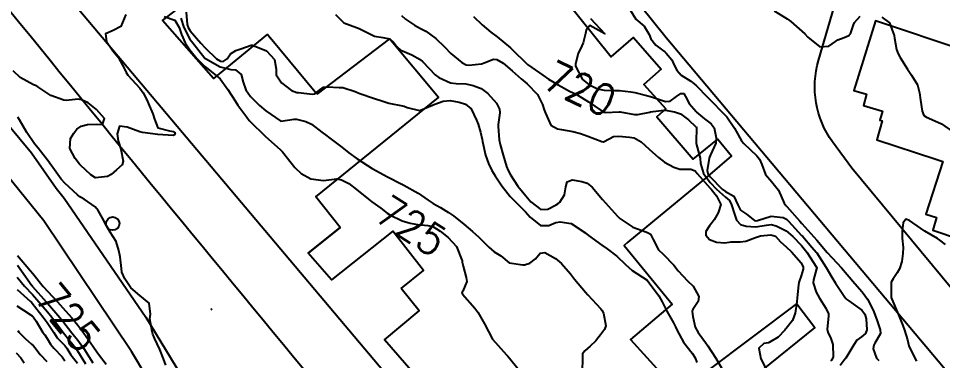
# Model space of a CAD drawing. Header units: metres. Extents: x 286371 to 293043, y 7462578 to 7466404.
# Drawn here: x 291645.5 to 291765.8, y 7463413.7 to 7463458.3 of the extents above; entities that cross this region are included whole.
import ezdxf
from ezdxf.enums import TextEntityAlignment as Align

# ---------------------------------------------------------------- set-up
doc = ezdxf.new("R2010")
doc.units = ezdxf.units.M
doc.header["$MEASUREMENT"] = 0
for name, color, linetype in [('Cotas', 45, 'Continuous'), ('Curvas de Nivel 1m', 11, 'Continuous'), ('Curvas de Nivel 5m', 15, 'Continuous'), ('Edificações', 30, 'Continuous'), ('Linha Férrea', 20, 'Continuous'), ('Postes', 20, 'Continuous'), ('Vias primárias', 230, 'Continuous')]:
    doc.layers.add(name, color=color, linetype=linetype)
doc.styles.add('Style-STANDARD', font='STANDARD.shx')

msp = doc.modelspace()

# ---------------------------------------------------------------- linework, layer by layer
at = {"layer": 'Curvas de Nivel 1m', "flags": 128}
for points, elevation in [([(291724.64, 7463460.24), (291725.89, 7463458.22), (291726.96, 7463457.28), (291727.61, 7463456.2), (291727.86, 7463455.64), (291728.48, 7463454.82), (291729.36, 7463454.16), (291729.64, 7463453.96), (291729.83, 7463453.79), (291730.57, 7463452.9), (291730.94, 7463452.14), (291731.23, 7463451.57), (291731.79, 7463450.91), (291733.03, 7463450.11), (291733.46, 7463449.79), (291733.77, 7463449.5), (291735.17, 7463448.07), (291735.47, 7463447.8), (291735.74, 7463447.51), (291737.17, 7463446.04), (291737.71, 7463445.49), (291738.72, 7463444.02), (291739.65, 7463442.37), (291739.94, 7463442), (291741.62, 7463440.42), (291741.98, 7463439.97), (291742.28, 7463439.29), (291742.78, 7463437.96), (291743.57, 7463437.03), (291744.44, 7463435.93), (291745.2, 7463434.25), (291745.41, 7463433.92), (291745.52, 7463433.79), (291747.23, 7463431.89), (291747.49, 7463431.59), (291749.04, 7463429.86), (291749.46, 7463429.4), (291750.79, 7463427.83), (291751.42, 7463427.1), (291752.65, 7463425.81), (291753.39, 7463424.96), (291754.38, 7463423.78), (291755.36, 7463422.68), (291756.02, 7463421.75), (291756.76, 7463420.3), (291757, 7463419.74), (291757.3, 7463418.92), (291757.7, 7463417.73), (291757.74, 7463417.25), (291757.25, 7463416.42), (291757, 7463415.98), (291756.88, 7463415.74), (291756.77, 7463415.28), (291757.22, 7463414.06), (291757.5, 7463413.73)], 718), ([(291659.5, 7463458.83), (291658.84, 7463457.25), (291657.87, 7463456.74), (291656.86, 7463456.28), (291657, 7463455.28), (291657.83, 7463454.07), (291658.5, 7463453.25), (291659.39, 7463451.64), (291659.57, 7463451.24), (291659.78, 7463450.91), (291661.31, 7463449.21), (291661.75, 7463448.62), (291662.23, 7463447.69), (291662.45, 7463447.19), (291663.01, 7463445.88), (291663.25, 7463445.18), (291663.68, 7463444.05), (291665.17, 7463443.65), (291665.67, 7463443.59), (291665.94, 7463443.41), (291665.84, 7463443.14), (291665.66, 7463443.04), (291663.66, 7463443.17), (291661.67, 7463443.46), (291661.34, 7463443.54), (291659.68, 7463444.15), (291658.68, 7463444.25), (291658.37, 7463443.25), (291658.53, 7463442.37), (291658.87, 7463441.25), (291659.16, 7463439.69), (291659.05, 7463439.24), (291658.28, 7463438.57), (291657.58, 7463437.98), (291657.12, 7463437.73), (291655.58, 7463437.54), (291654.95, 7463437.93), (291653.6, 7463439.17), (291653.47, 7463439.33), (291652.9, 7463440.05), (291652.23, 7463441.35), (291652.32, 7463442.67), (291652.73, 7463443.34), (291653.13, 7463443.88), (291653.68, 7463444.26), (291654.5, 7463444.49), (291655.68, 7463444.53), (291656.48, 7463444.48), (291656.72, 7463445.28), (291655.71, 7463446.43), (291654.6, 7463447.31), (291653.73, 7463447.71), (291653.29, 7463447.77), (291651.73, 7463447.62), (291651.45, 7463447.64), (291649.74, 7463448.28), (291648.04, 7463449.41), (291647.76, 7463449.58), (291647.5, 7463449.67), (291645.77, 7463450.6), (291644.83, 7463451.46)], 726), ([(291667.35, 7463459.11), (291667.5, 7463457.49), (291667.61, 7463457.11), (291667.87, 7463456.67), (291669.27, 7463455.08), (291669.84, 7463454.48), (291671.31, 7463453.05), (291671.81, 7463452.74), (291672.17, 7463452.68), (291672.69, 7463453.03), (291673.15, 7463453.7), (291673.83, 7463454.13), (291674.48, 7463454.36), (291675.84, 7463454.8), (291676, 7463454.82), (291677.83, 7463454.08), (291678.84, 7463452.94), (291679.06, 7463451.67), (291679.07, 7463450.94), (291679.77, 7463449.89), (291681.07, 7463448.9), (291681.75, 7463448.67), (291682, 7463448.64), (291683.75, 7463448.45), (291684.12, 7463448.49), (291684.6, 7463448.85), (291685.25, 7463449.35), (291685.76, 7463449.39), (291687.27, 7463449.3), (291687.76, 7463449.29), (291689.37, 7463448.78), (291689.74, 7463448.62), (291689.97, 7463448.54), (291691.73, 7463447.93), (291692.95, 7463447.51), (291693.72, 7463447.28), (291695.5, 7463446.91), (291695.72, 7463446.86), (291696.11, 7463446.68), (291697.71, 7463446.29), (291698.61, 7463446.64), (291699.72, 7463447.15), (291700.8, 7463447.53), (291701.73, 7463447.6), (291702.88, 7463447.41), (291703.72, 7463447.15), (291704.45, 7463446.54), (291705.16, 7463445.06), (291705.36, 7463444.53), (291705.67, 7463443.47), (291705.88, 7463442.52), (291705.92, 7463442.25), (291706.31, 7463440.51), (291706.73, 7463439.39), (291707.16, 7463438.5), (291707.58, 7463437.8), (291708.46, 7463436.48), (291709.54, 7463435.1), (291710.16, 7463434.46), (291711.51, 7463433.1), (291712.14, 7463432.42), (291713.49, 7463431.34), (291714.56, 7463431.32), (291715.49, 7463431.71), (291716.05, 7463431.81), (291717.49, 7463431.57), (291719.38, 7463430.32), (291719.46, 7463430.25), (291719.73, 7463430.04), (291721.44, 7463428.75), (291722.15, 7463428.27), (291723.42, 7463427.33), (291724.52, 7463426.24), (291725.39, 7463425.45), (291727.37, 7463424.19), (291728.88, 7463422.17), (291729.33, 7463421.4), (291729.94, 7463420.16), (291730.8, 7463418.63), (291731.07, 7463418.14), (291731.28, 7463417.64), (291732.09, 7463416.12), (291733.23, 7463414.7), (291733.63, 7463414.1), (291733.83, 7463413.48)], 723), ([(291686.78, 7463458.82), (291687.89, 7463457.71), (291689.52, 7463457.14), (291689.88, 7463457), (291690.3, 7463456.77), (291691.86, 7463456.01), (291692.95, 7463455.81), (291693.86, 7463455.65), (291694.36, 7463455.22), (291694.72, 7463454.7), (291695.3, 7463454.15), (291695.83, 7463453.93), (291696.73, 7463453.57), (291697.81, 7463452.93), (291698.18, 7463452.64), (291699.78, 7463450.97), (291700.25, 7463450.61), (291701.76, 7463449.91), (291702.52, 7463449.81), (291703.76, 7463449.78), (291704.73, 7463449.57), (291705.75, 7463449.16), (291706.63, 7463448.51), (291707.73, 7463447.28), (291708.16, 7463446.49), (291708.19, 7463446), (291707.96, 7463444.49), (291707.95, 7463444.22), (291708.12, 7463442.49), (291708.25, 7463441.88), (291708.62, 7463440.48), (291709.06, 7463439.02), (291709.29, 7463438.47), (291709.59, 7463437.94), (291710.53, 7463436.45), (291711.55, 7463435.19), (291712.23, 7463434.42), (291713.52, 7463433.41), (291714.45, 7463433.46), (291715.53, 7463434.03), (291715.75, 7463434.15), (291716.01, 7463434.37), (291716.6, 7463435.31), (291716.77, 7463436.36), (291716.93, 7463437), (291717.58, 7463437.26), (291718.86, 7463437.04), (291719.57, 7463436.82), (291720.2, 7463436.3), (291721.54, 7463434.7), (291721.93, 7463434.28), (291723.5, 7463432.56), (291723.8, 7463432.25), (291725.48, 7463431.11), (291727.18, 7463430.49), (291727.47, 7463430.39), (291727.78, 7463430.19), (291728.14, 7463429.5), (291728.84, 7463428.17), (291729.43, 7463427.59), (291730.85, 7463426.14), (291731.39, 7463425.41), (291732.62, 7463424.12), (291733.36, 7463423.42), (291734.1, 7463422.09), (291734.02, 7463421.41), (291733.32, 7463420.39), (291733.22, 7463420.2), (291733.22, 7463420.11), (291733.3, 7463419.49), (291733.6, 7463418.1), (291734, 7463417.37), (291734.94, 7463416.08), (291735.25, 7463415.67), (291736.31, 7463414.06), (291737.2, 7463412.5)], 722), ([(291743.91, 7463459.3), (291745.57, 7463458.25), (291745.9, 7463458.04), (291746.05, 7463457.91), (291747.87, 7463456.31), (291748.29, 7463455.88), (291749.85, 7463454.59), (291751, 7463454.69), (291751.86, 7463455.3), (291752.18, 7463455.5), (291753.02, 7463455.81), (291753.61, 7463456.06), (291753.87, 7463456.41), (291754.22, 7463457.46), (291754.35, 7463457.79), (291755.08, 7463458.61)], 717), ([(291666.66, 7463458.35), (291667.06, 7463457.12), (291667.85, 7463455.61), (291668.22, 7463455.1), (291669.81, 7463453.12), (291669.87, 7463453.07), (291671.8, 7463452), (291673.16, 7463451.66), (291673.79, 7463451.59), (291674.53, 7463451), (291674.77, 7463449.99), (291675.11, 7463448.99), (291675.74, 7463448.15), (291676.89, 7463446.97), (291677.71, 7463446.26), (291679.69, 7463444.92), (291681.42, 7463445.18), (291681.7, 7463445.17), (291682.95, 7463444.88), (291683.68, 7463444.54), (291685.01, 7463443.5), (291685.66, 7463442.99), (291685.88, 7463442.83), (291687.63, 7463441.53), (291688.55, 7463440.79), (291689.61, 7463440.02), (291691.59, 7463438.74), (291693.58, 7463437.66), (291695.42, 7463436.69), (291695.56, 7463436.62), (291695.67, 7463436.57), (291697.55, 7463435.55), (291698.84, 7463434.63), (291699.53, 7463434.2), (291700.46, 7463433.67), (291701.51, 7463433.04), (291702.14, 7463432.58), (291703.49, 7463431.5), (291704.64, 7463430.55), (291705.46, 7463429.81), (291706.74, 7463428.51), (291707.43, 7463427.88), (291708.3, 7463427.36), (291709.41, 7463426.47), (291711.18, 7463426.21), (291711.4, 7463426.2), (291712.09, 7463426.42), (291712.84, 7463426.99), (291713.42, 7463427.74), (291714.03, 7463427.79), (291715.41, 7463427.01), (291716.21, 7463426.36), (291717.38, 7463425.02), (291717.92, 7463424.34), (291719.35, 7463422.63), (291719.64, 7463422.31), (291721.32, 7463420.48), (291721.47, 7463420.28), (291721.67, 7463419.92), (291721.98, 7463418.27), (291721.79, 7463417.77), (291721.27, 7463417.1), (291720.92, 7463416.63), (291720.66, 7463416.29), (291719.93, 7463415.61), (291719.23, 7463415.01), (291718.95, 7463414.59), (291718.93, 7463414.32), (291718.94, 7463414.04), (291718.91, 7463412.32)], 724), ([(291695.4, 7463458.68), (291695.9, 7463458.21), (291697.1, 7463457.44), (291697.88, 7463457.01), (291698.55, 7463456.63), (291699.86, 7463455.67), (291700.97, 7463454.6), (291701.82, 7463453.73), (291703.22, 7463452.56), (291703.8, 7463452.26), (291704.14, 7463452.21), (291705.8, 7463452.39), (291705.92, 7463452.41), (291706.16, 7463452.52), (291707.34, 7463452.98), (291707.81, 7463452.95), (291708.64, 7463452.48), (291709.79, 7463451.49), (291710.98, 7463450.45), (291711.76, 7463449.78), (291713.08, 7463448.41), (291713.72, 7463447.09), (291713.97, 7463446.4), (291714.15, 7463445.95), (291714.83, 7463444.39), (291715.68, 7463443.93), (291716.21, 7463443.83), (291717.67, 7463443.58), (291718.67, 7463443.33), (291719.66, 7463442.98), (291721.47, 7463442.29), (291721.65, 7463442.23), (291721.7, 7463442.23), (291721.77, 7463442.28), (291723, 7463442.93), (291723.66, 7463442.97), (291725.05, 7463442.84), (291725.66, 7463442.74), (291726.6, 7463442.21), (291727.64, 7463441.29), (291728.84, 7463440.18), (291729.62, 7463439.59), (291730.83, 7463438.92), (291731.6, 7463438.68), (291733.06, 7463438.65), (291733.59, 7463438.44), (291733.87, 7463438.1), (291735.56, 7463436.19), (291735.67, 7463436.07), (291736.4, 7463435.2), (291736.93, 7463434.05), (291736.61, 7463432.96), (291736.07, 7463432.07), (291735.83, 7463431.73), (291735.48, 7463431.3), (291735.01, 7463430.54), (291735.01, 7463430.08), (291735.46, 7463429.52), (291736.37, 7463429.14), (291737.45, 7463429.08), (291738.3, 7463429.19), (291739.45, 7463429.19), (291740.19, 7463429.27), (291741.46, 7463429.76), (291742.1, 7463429.97), (291743.47, 7463430.11), (291744.08, 7463429.94), (291744.73, 7463429.2), (291745.44, 7463428.54), (291746.16, 7463427.9), (291747.41, 7463426.46), (291747.66, 7463425.88), (291747.65, 7463425.63), (291747.39, 7463424.78), (291747.12, 7463423.89), (291747.07, 7463423.59), (291746.89, 7463421.89), (291746.83, 7463421.39), (291746.63, 7463419.9), (291746.26, 7463418.95), (291745.47, 7463417.92), (291745.38, 7463417.82), (291745.28, 7463417.68), (291744.42, 7463416.78), (291743.26, 7463416.09), (291743.15, 7463416.06), (291742.55, 7463415.96), (291741.89, 7463415.33), (291742.17, 7463413.97), (291743.19, 7463411.95)], 721), ([(291719.98, 7463458.31), (291721.86, 7463456.28), (291719.88, 7463457.37), (291719.44, 7463456.75), (291719.34, 7463456.32), (291719.05, 7463455.12), (291718.68, 7463454.33), (291718.4, 7463453.77), (291718.02, 7463452.34), (291718.04, 7463452.1), (291718.95, 7463450.33), (291719.76, 7463449.68), (291720.91, 7463449.14), (291721.75, 7463448.94), (291723.09, 7463448.93), (291723.75, 7463448.92), (291725.23, 7463448.75), (291725.75, 7463448.66), (291727.46, 7463448.2), (291727.74, 7463448.14), (291727.81, 7463448.12), (291729.73, 7463447.5), (291730.37, 7463447.52), (291731.17, 7463448.14), (291731.75, 7463448.54), (291732.12, 7463448.5), (291732.35, 7463448.12), (291732.83, 7463447.21), (291733.72, 7463446.19), (291733.76, 7463446.15), (291733.8, 7463446.1), (291734.83, 7463445.21), (291735.69, 7463444.57), (291736.09, 7463444.06), (291736.35, 7463442.75), (291736.29, 7463442.06), (291735.62, 7463440.55), (291735.47, 7463440.22), (291735.44, 7463440.08), (291735.17, 7463438.5), (291735.27, 7463438.08), (291735.58, 7463437.67), (291737.12, 7463436.05), (291737.55, 7463435.76), (291738.66, 7463435.14), (291739.17, 7463434.02), (291739.51, 7463433.34), (291740.31, 7463432.8), (291741.32, 7463431.99), (291741.49, 7463431.94), (291741.7, 7463431.98), (291743.5, 7463432.54), (291745.07, 7463432.35), (291745.5, 7463432.15), (291745.76, 7463431.91), (291747.47, 7463430.04), (291747.61, 7463429.88), (291748.81, 7463428.5), (291749.37, 7463427.86), (291749.43, 7463427.76), (291750.66, 7463425.84), (291751.39, 7463424.6), (291751.88, 7463423.82), (291753.02, 7463422.13), (291753.23, 7463421.8), (291753.34, 7463421.67), (291753.63, 7463421.5), (291755.32, 7463420.31), (291755.71, 7463419.76), (291755.88, 7463419.18), (291755.96, 7463417.75), (291755.78, 7463417.24), (291755.26, 7463416.81), (291754.64, 7463416.39), (291754.25, 7463415.78), (291753.22, 7463414.05), (291753.02, 7463413.8), (291752.48, 7463413.08)], 719), ([(291757.91, 7463458.48), (291758.9, 7463457.72), (291759.51, 7463456.07), (291759.55, 7463455.71), (291759.83, 7463454.24), (291760.03, 7463453.7), (291760.3, 7463453.21), (291761.23, 7463451.68), (291761.78, 7463450.9), (291762.53, 7463449.66), (291762.79, 7463448.62), (291762.93, 7463447.66), (291763.17, 7463446.2), (291763.39, 7463445.65), (291763.7, 7463445.45), (291764.01, 7463445.33), (291765.69, 7463444.59), (291767.08, 7463443.59)], 717), ([(291766.2, 7463428.86), (291765.46, 7463429.4), (291765.13, 7463429.62), (291763.48, 7463430.61), (291761.95, 7463431.67), (291761.5, 7463431.99), (291761.02, 7463432.16), (291760.68, 7463431.69), (291760.53, 7463430.64), (291760.56, 7463429.69), (291760.67, 7463428.46), (291760.65, 7463427.69), (291760.49, 7463426.62), (291760.2, 7463425.69), (291759.92, 7463425.17), (291759.38, 7463424.36), (291759.14, 7463423.94), (291759.11, 7463423.71), (291759.12, 7463421.94), (291759.2, 7463421.71), (291759.34, 7463421.41), (291760.09, 7463419.69), (291760.65, 7463418.32), (291760.87, 7463417.68), (291761.26, 7463416.42), (291761.43, 7463415.67), (291761.53, 7463415.37), (291762.4, 7463413.66)], 717), ([(291645.4, 7463426.15), (291645.95, 7463425.44), (291647.26, 7463423.52), (291647.33, 7463423.41), (291647.35, 7463423.38), (291649.16, 7463421.39), (291649.32, 7463421.2), (291650.9, 7463419.36), (291651.29, 7463418.88), (291652.5, 7463417.34), (291652.84, 7463416.91), (291653.25, 7463416.41), (291654.06, 7463415.31), (291655.21, 7463413.44)], 726), ([(291645.38, 7463424.61), (291646.34, 7463423.43), (291647.34, 7463422.32), (291648.18, 7463421.4), (291649.3, 7463420.08), (291649.87, 7463419.38), (291651.27, 7463417.52), (291651.39, 7463417.35), (291652.21, 7463416.3), (291653, 7463415.33), (291653.1, 7463415.2), (291653.23, 7463415), (291654.26, 7463413.31)], 727), ([(291645.35, 7463423.01), (291647.1, 7463421.42), (291647.23, 7463421.32), (291647.32, 7463421.23), (291648.76, 7463419.39), (291649.28, 7463418.69), (291650.13, 7463417.37), (291650.59, 7463416.7), (291651.24, 7463416.03), (291651.57, 7463415.68), (291651.81, 7463415.35), (291652.37, 7463414.49), (291653.21, 7463413.39)], 728), ([(291645.32, 7463420.85), (291646.17, 7463420.3), (291647.3, 7463419.56), (291647.44, 7463419.41), (291647.83, 7463418.86), (291648.71, 7463417.39), (291648.95, 7463417.08), (291649.25, 7463416.62), (291649.72, 7463415.85), (291650.13, 7463415.37), (291651.22, 7463414.24), (291651.58, 7463413.72)], 729), ([(291645.22, 7463414.74), (291645.85, 7463414.08), (291646.28, 7463413.44)], 731)]:
    msp.add_lwpolyline(points, dxfattribs=dict(at, elevation=elevation))
at = {"layer": 'Curvas de Nivel 5m', "flags": 128}
for points, elevation in [([(291664.48, 7463458.57), (291665.89, 7463458.09), (291666.43, 7463457.13), (291666.77, 7463456.21), (291667.21, 7463455.11), (291667.83, 7463454.23), (291668.77, 7463453.09), (291669.8, 7463452.02), (291671.07, 7463451.06), (291671.77, 7463450.42), (291672.78, 7463449.03), (291673.73, 7463447.56), (291674.1, 7463447.01), (291675.27, 7463445.42), (291675.58, 7463444.99), (291675.69, 7463444.86), (291677.66, 7463442.95), (291679.63, 7463441.19), (291679.88, 7463440.92), (291681.03, 7463439.48), (291681.5, 7463438.9), (291681.59, 7463438.8), (291682.35, 7463438.12), (291683.57, 7463437.39), (291685.22, 7463437.19), (291685.57, 7463437.22), (291686.99, 7463437.4), (291687.57, 7463437.29), (291688.52, 7463436.79), (291689.55, 7463436.01), (291691.1, 7463434.75), (291691.53, 7463434.42), (291692.68, 7463433.57), (291693.51, 7463432.95), (291693.87, 7463432.71), (291695.49, 7463431.92), (291696.53, 7463431.63), (291697.49, 7463431.47), (291698.81, 7463431.31), (291699.48, 7463431.18), (291700.41, 7463430.61), (291701.46, 7463429.75), (291702.53, 7463428.58), (291703.27, 7463426.72), (291703.29, 7463426.57), (291703.41, 7463426.03), (291703.8, 7463424.56), (291703.89, 7463424.04), (291703.35, 7463422.79), (291703.27, 7463422.64), (291703.26, 7463422.57), (291703.34, 7463422.39), (291704.93, 7463420.54), (291705.31, 7463420.03), (291706.17, 7463418.52), (291707.25, 7463416.5), (291709.07, 7463414.48), (291709.22, 7463414.3), (291710.73, 7463412.45)], 725), ([(291704.77, 7463458.54), (291705.88, 7463457.48), (291707.03, 7463456.51), (291707.86, 7463455.91), (291709.57, 7463454.47), (291709.83, 7463454.22), (291711.64, 7463452.44), (291711.8, 7463452.29), (291712.33, 7463451.89), (291713.78, 7463450.91), (291714.53, 7463450.39), (291715.76, 7463449.63), (291717.26, 7463448.84), (291717.75, 7463448.59), (291718.23, 7463448.34), (291719.73, 7463447.43), (291721.38, 7463446.29), (291721.71, 7463446.1), (291721.94, 7463446.05), (291723.71, 7463446.14), (291723.83, 7463446.13), (291725.71, 7463445.8), (291726.14, 7463445.79), (291727.71, 7463446.1), (291727.79, 7463446.12), (291728.13, 7463446.19), (291729.52, 7463446.36), (291729.72, 7463446.35), (291730.92, 7463446.15), (291731.71, 7463445.88), (291732.75, 7463445.07), (291733.69, 7463444.2), (291733.74, 7463444.16), (291733.79, 7463444.1), (291733.75, 7463442.2), (291733.74, 7463442.1), (291733.75, 7463442), (291734.24, 7463440.1), (291734.31, 7463439.39), (291734.7, 7463438.09), (291735.57, 7463436.93), (291736.38, 7463436.06), (291737.54, 7463435.01), (291738.06, 7463434.57), (291738.35, 7463434.03), (291738.73, 7463432.8), (291739, 7463432.02), (291739.49, 7463431.46), (291740.24, 7463431.25), (291741.48, 7463431.16), (291742.9, 7463431.37), (291743.49, 7463431.44), (291744.13, 7463431.29), (291745.47, 7463430.64), (291746.34, 7463429.9), (291747.45, 7463428.73), (291748.13, 7463427.87), (291749.4, 7463425.9), (291749.43, 7463425.85), (291749.44, 7463425.82), (291749.4, 7463425.67), (291749, 7463424.24), (291748.98, 7463423.86), (291749.36, 7463422.63), (291749.77, 7463421.85), (291750.61, 7463420.55), (291750.96, 7463419.83), (291750.98, 7463419.5), (291750.8, 7463417.83), (291750.88, 7463417.43), (291751.26, 7463416.6), (291751.52, 7463415.82), (291751.59, 7463414.2), (291751.41, 7463413.83), (291751.21, 7463413.7)], 720), ([(291664.73, 7463413.15), (291664.42, 7463413.96), (291663.94, 7463415.16), (291663.26, 7463416.67), (291663.04, 7463417.18), (291662.92, 7463417.53), (291662.62, 7463419.18), (291662.73, 7463419.76), (291662.53, 7463421.19), (291661.34, 7463422.21), (291660.16, 7463423.22), (291659.37, 7463424.37), (291659, 7463425.24), (291658.93, 7463425.71), (291658.76, 7463427.24), (291658.61, 7463428.06), (291658.23, 7463429.25), (291657.47, 7463430.48), (291657, 7463431.27), (291656.49, 7463432.29), (291655.9, 7463433.29), (291655.52, 7463433.75), (291654.08, 7463434.77), (291653.54, 7463435.04), (291653.22, 7463435.33), (291651.57, 7463436.84), (291651.07, 7463437.36), (291649.81, 7463439.17), (291649.65, 7463439.38), (291649.6, 7463439.44), (291648.11, 7463441.41), (291647.64, 7463441.98), (291646.61, 7463443.43), (291645.69, 7463445.09), (291645.45, 7463445.45)], 725), ([(291645.42, 7463427.42), (291647.11, 7463425.42), (291647.39, 7463425.07), (291648.74, 7463423.39), (291649.34, 7463422.71), (291650.6, 7463421.37), (291651.31, 7463420.6), (291652.45, 7463419.34), (291653.28, 7463418.34), (291654.06, 7463417.31), (291655.24, 7463415.57), (291655.42, 7463415.29), (291655.95, 7463414.55), (291656.95, 7463413.27)], 725), ([(291645.46, 7463417.64), (291645.59, 7463417.45), (291646.42, 7463416.6), (291647.24, 7463415.87), (291647.47, 7463415.65), (291647.66, 7463415.42), (291648.34, 7463414.52), (291649.21, 7463413.63)], 730)]:
    msp.add_lwpolyline(points, dxfattribs=dict(at, elevation=elevation))
at = {"layer": 'Edificações'}
for points in [[(291673.46, 7463465.17), (291682.3, 7463472.35), (291696.3, 7463483.63), (291700.24, 7463486.65), (291706.12, 7463478.84), (291703.42, 7463476.52), (291709.8, 7463469.05), (291712.64, 7463471.23), (291719.17, 7463463.18), (291716.66, 7463460.86), (291722.68, 7463453.31), (291725.59, 7463455.8), (291729.17, 7463451.7), (291726.91, 7463449.71), (291729.79, 7463446.53), (291728.64, 7463445.47), (291733.35, 7463439.96), (291736.58, 7463442.58), (291738.35, 7463440.39), (291735.22, 7463437.72)], [(291677.94, 7463456.27), (291670.9, 7463450.46), (291664.29, 7463458.05), (291673.46, 7463465.17)], [(291677.94, 7463456.27), (291678.31, 7463455.79)], [(291684.36, 7463448.42), (291678.31, 7463455.79)], [(291687.42, 7463431.08), (291684.22, 7463435.08), (291700.2, 7463447.98), (291693.84, 7463455.64), (291684.36, 7463448.42)], [(291735.22, 7463437.72), (291724.85, 7463429.16), (291724.36, 7463428.74), (291730.61, 7463421.07), (291725.2, 7463416.46), (291731.56, 7463409.46), (291735.3, 7463412.46), (291746.82, 7463421.13), (291749.2, 7463418.02), (291742.22, 7463412.39)], [(291695.36, 7463423.13), (291698.27, 7463425.48), (291694.27, 7463430.6), (291686.28, 7463424.24), (291683.22, 7463427.74), (291687.42, 7463431.08), (291683.22, 7463427.74)], [(291712.39, 7463393.31), (291710.26, 7463396.25), (291713.4, 7463398.62), (291711.32, 7463401.38), (291712.58, 7463402.42), (291710.68, 7463404.98), (291709.12, 7463403.75), (291703.13, 7463411.55), (291699.56, 7463409.1), (291693.19, 7463416.43), (291697.69, 7463420.22), (291695.36, 7463423.13)]]:
    msp.add_lwpolyline(points, dxfattribs=at)
at = {"layer": 'Edificações', "elevation": 713.41}
msp.add_lwpolyline([(291768.77, 7463454.07), (291757.08, 7463457.98), (291754.26, 7463448.93), (291755.91, 7463448.44), (291755.52, 7463446.95), (291757.97, 7463446.23), (291757.64, 7463445.05), (291757.96, 7463444.96), (291757.27, 7463442.49), (291764.93, 7463439.96), (291765.85, 7463439.66), (291763.65, 7463432.82), (291765, 7463432.37), (291764.54, 7463430.71), (291771.5, 7463428.39)], dxfattribs=at)
at = {"layer": 'Linha Férrea'}
for points in [[(291635.62, 7463454.77), (291647.21, 7463440.78), (291650.44, 7463436.2), (291651.47, 7463434.87), (291662.13, 7463419.38), (291670.54, 7463405.54), (291673.97, 7463399.34), (291676.23, 7463395.1), (291679.15, 7463389.73), (291684.01, 7463379.96), (291689.74, 7463367.74), (291694.52, 7463355.69), (291701.88, 7463335), (291703.84, 7463329.5), (291706.76, 7463317.88), (291710.12, 7463303.82), (291713.58, 7463286.67), (291714.67, 7463281.62), (291717.21, 7463268.71), (291719.02, 7463257.54), (291723.12, 7463229.24), (291728.07, 7463196.36), (291732.27, 7463169.85)], [(291729.1, 7463165.21), (291725.36, 7463187.8), (291723.96, 7463197.72), (291721.43, 7463214.52), (291718.12, 7463234.9), (291715.9, 7463249.74), (291713.55, 7463264.45), (291712.44, 7463271.95), (291710.86, 7463280.53), (291708.93, 7463291.2), (291706.7, 7463301), (291704.93, 7463308.05), (291702.65, 7463317.23), (291701.04, 7463323.31), (291698.71, 7463330.66), (291693.19, 7463347.39), (291689.55, 7463357.53), (291684.27, 7463370.07), (291669.84, 7463398.87), (291660.23, 7463414.92), (291648.84, 7463431.94), (291631.9, 7463452.84)]]:
    msp.add_lwpolyline(points, dxfattribs=at)
at = {"layer": 'Postes'}
msp.add_circle((291657.8, 7463431.57), 0.866, dxfattribs=at)
at = {"layer": 'Vias primárias', "elevation": 705.28}
msp.add_lwpolyline([(291829.95, 7463519.29), (291827.27, 7463510.81), (291813.54, 7463466.18), (291796.84, 7463415.34), (291795.62, 7463410.78), (291792.74, 7463401.91, -0.640843), (291785.29, 7463401.04), (291753.99, 7463438.78), (291751.5, 7463442.21, -0.232484), (291749.67, 7463452.84), (291755.21, 7463471.83), (291774.66, 7463534.32), (291778.73, 7463548.26, 0.386333), (291766.65, 7463573.09), (291742.73, 7463588.14, -0.386305), (291741.53, 7463592.45), (291744.34, 7463599.43), (291741.15, 7463606.01), (291731.76, 7463605.67, -0.397614), (291730.25, 7463606.99), (291729.41, 7463611.42, 0.117876), (291720.82, 7463640.88)], format="xyb", dxfattribs=at)
at = {"layer": 'Vias primárias'}
for points in [[(291154.71, 7463553.72), (291187.37, 7463559.85), (291217.14, 7463567.31), (291239.67, 7463573.62), (291294.25, 7463588.91, -0.024627), (291323.7, 7463596.39, -0.079731), (291382.1, 7463601.73, -0.04022), (291451.91, 7463584.12, -0.0211), (291494.43, 7463568.73, -0.125582), (291630.04, 7463477.13, 0.006089), (291714.73, 7463374.29), (291732.56, 7463354.39, 0.031385), (291743.51, 7463343.61, 0.329747), (291763.81, 7463342.02, 0.061276), (291772.94, 7463349.42, 0.081559), (291785.28, 7463367.3), (291794.1, 7463382.65), (291807.78, 7463424.53), (291831.64, 7463500.74), (291834.42, 7463509.84)], [(291699.95, 7463493.08), (291705.99, 7463485.55), (291729.85, 7463455.81), (291771.45, 7463406.31), (291780.69, 7463394.51), (291781.76, 7463393.22, -0.068065), (291785.74, 7463386.82, -0.204383), (291785.78, 7463384.85, -0.013587), (291784.89, 7463382.84), (291777.28, 7463368.94), (291769.87, 7463356.67), (291766.33, 7463352.29, -0.134501), (291758.08, 7463346.36, -0.158947), (291752.69, 7463346.15, -0.100515), (291747.28, 7463348.88), (291732.1, 7463366.11), (291707.85, 7463394.76), (291644.32, 7463470.21), (291629.2, 7463489.12), (291622.06, 7463497.98), (291612.42, 7463509.27)], [(291670.58, 7463420.51, -0.000152), (291670.68, 7463420.34)]]:
    msp.add_lwpolyline(points, format="xyb", dxfattribs=at)

# ---------------------------------------------------------------- texts
at = {"layer": 'Cotas', "style": 'Style-STANDARD'}
for s, rotation, p in [('720', 334.6126, (291718.63, 7463449.15, 720)), ('725', 327.0729, (291696.68, 7463431.28, 725)), ('725', 308.9976, (291652.01, 7463419.36, 725))]:
    msp.add_text(s, height=4, rotation=rotation, dxfattribs=at).set_placement(p, align=Align.MIDDLE_CENTER)

doc.saveas('drawing.dxf')
